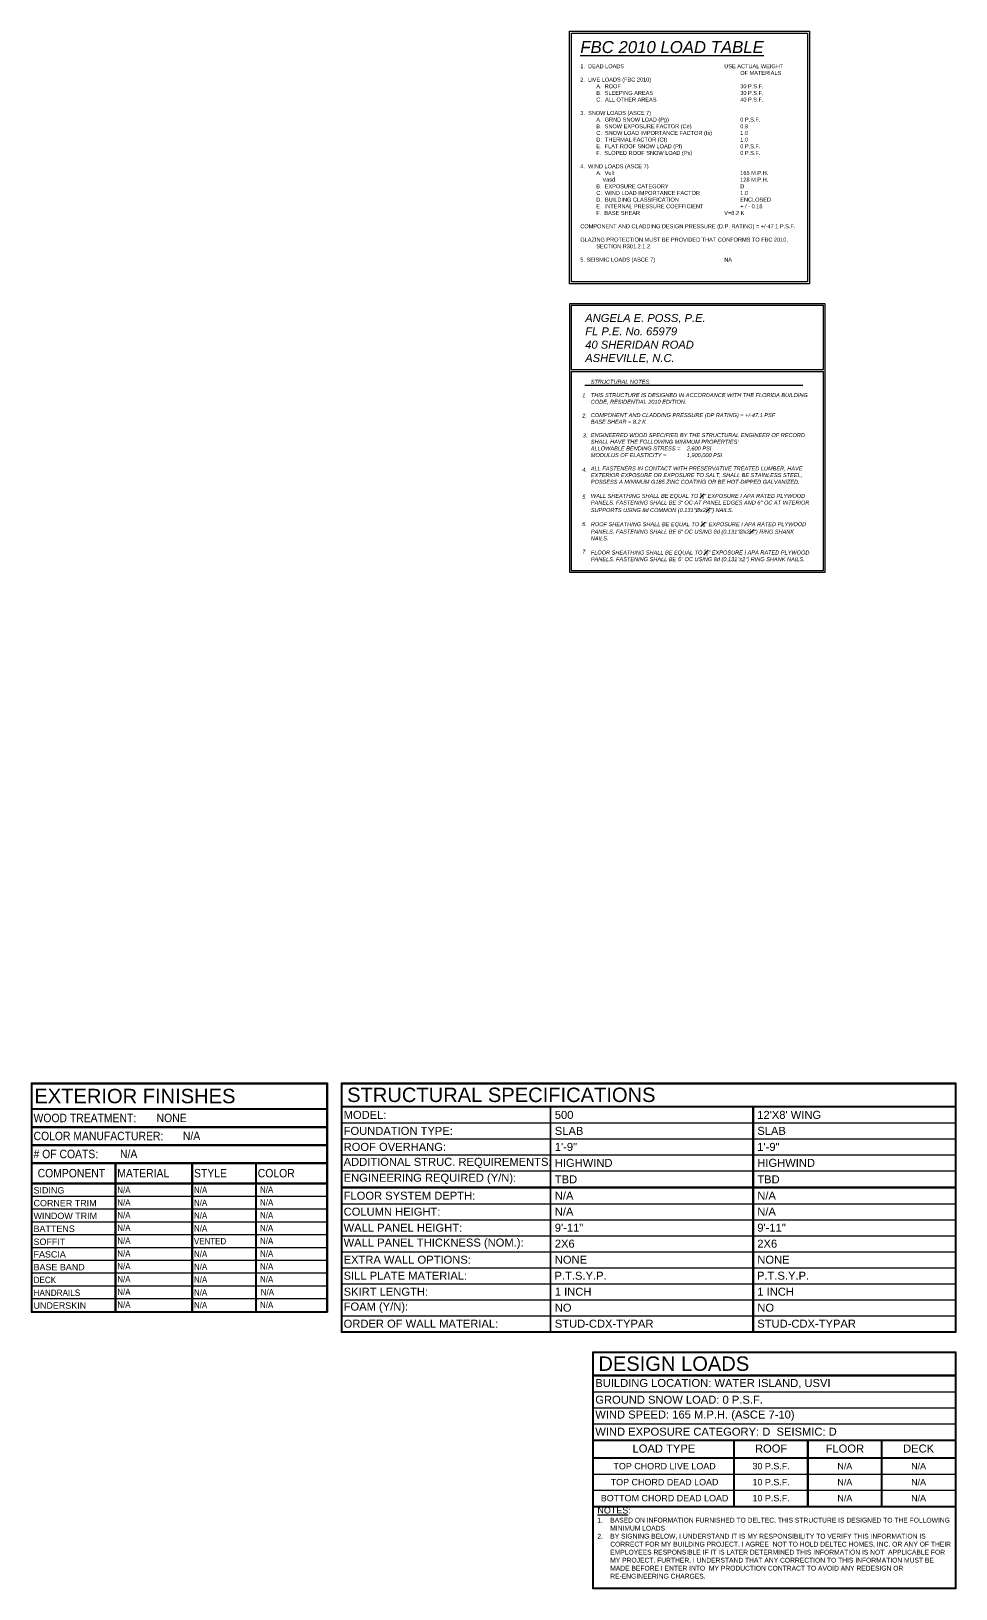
# Model space of a CAD drawing. Header units: inches. Extents: x -318 to 3012, y -921 to 1655.
# Drawn here: x 886 to 1465, y 681 to 1655 of the extents above; entities that cross this region are included whole.
import ezdxf
from ezdxf.enums import TextEntityAlignment as Align

# ---------------------------------------------------------------- set-up
doc = ezdxf.new("R2010")
doc.units = ezdxf.units.IN
doc.header["$LTSCALE"] = 10
doc.header["$MEASUREMENT"] = 0
doc.layers.get('0').update_dxf_attribs({"linetype": 'CONTINUOUS'})
doc.layers.add('A-SCH', color=171, linetype='CONTINUOUS')
doc.layers.add('AEP-TBLK', color=4, linetype='CONTINUOUS')
doc.styles.add('JCHTXT1', font='ariali.ttf', dxfattribs={"height": 6})
doc.styles.add('ROMANC', font='arial.ttf')
doc.styles.add('ROMAND', font='arial.ttf')
doc.styles.add('RomanS', font='arial.ttf')

# ---------------------------------------------------------------- blocks, each defined once
blk = doc.blocks.new('*U117')
at = {"layer": 'A-SCH'}
for p, q in [((130.39, -15), (130.4, -155.5)), ((130.64, -15), (130.65, -155.5))]:
    blk.add_line(p, q, dxfattribs=at)
for points in [[(0, 0), (384.07, 0), (384.07, -15)], [(0, -156), (0, 0), (0, 0)], [(0.25, -0.25), (383.82, -0.25), (383.82, -15)], [(0.25, -155.75), (0.25, -0.25), (0.25, -0.25)], [(0.5, -0.5), (383.57, -0.5), (383.57, -15)], [(0.5, -155.5), (0.5, -0.5), (0.5, -0.5)], [(0.5, -14.5), (383.57, -14.5)], [(0.5, -14.75), (383.57, -14.75)], [(0.5, -15), (383.57, -15)], [(0.5, -25), (130.39, -25)], [(0.5, -35), (130.39, -35)], [(0.5, -45), (130.39, -45)], [(0.5, -55), (130.39, -55)], [(0.5, -65), (130.39, -65)], [(0.5, -65), (130.39, -65)], [(0.5, -65.25), (130.39, -65.25)], [(0.5, -65.5), (130.39, -65.5)], [(0.5, -75.5), (130.39, -75.5)], [(0.5, -85.5), (130.39, -85.5)], [(0.5, -95.5), (130.39, -95.5)], [(0.5, -105.5), (130.39, -105.5)], [(0.5, -115.5), (130.4, -115.5)], [(0.5, -125.5), (130.4, -125.5)], [(0.5, -135.5), (130.4, -135.5)], [(0.5, -145.5), (130.4, -145.5)], [(130.65, -155.75), (0.25, -155.75)], [(130.65, -155.5), (0.5, -155.5)], [(130.65, -156), (0, -156)]]:
    blk.add_lwpolyline(points, dxfattribs=at)
at = {"layer": 'A-SCH', "attachment_point": 4}
for s, insert, char_height, width, style in [('STRUCTURAL SPECIFICATIONS', (3.5, -7.5), 9, 361.2242, 'ROMANC'), ('MODEL: ', (1.32, -20), 5, 151.9106, 'ROMAND'), ('FOUNDATION TYPE: ', (1.32, -30), 5, 151.9106, 'ROMAND'), ('ROOF OVERHANG: ', (1.32, -40), 5, 151.9106, 'ROMAND'), ('ADDITIONAL STRUC. REQUIREMENTS:', (1.32, -50), 5, 151.776, 'ROMAND'), ('ENGINEERING REQUIRED (Y/N): ', (1.32, -60), 5, 151.9106, 'ROMAND'), ('FLOOR SYSTEM DEPTH: ', (1.32, -70.5), 5, 151.9054, 'ROMAND'), ('COLUMN HEIGHT: ', (1.32, -80.5), 5, 151.9054, 'ROMAND'), ('WALL PANEL HEIGHT: ', (1.32, -90.5), 5, 151.9054, 'ROMAND'), ('WALL PANEL THICKNESS (NOM.): ', (1.32, -100.5), 5, 151.9054, 'ROMAND'), ('EXTRA WALL OPTIONS: ', (1.32, -110.5), 5, 151.9054, 'ROMAND'), ('SILL PLATE MATERIAL: ', (1.32, -120.5), 5, 151.9054, 'ROMAND'), ('SKIRT LENGTH: ', (1.32, -130.5), 5, 151.9054, 'ROMAND'), ('FOAM (Y/N): ', (1.32, -140.5), 5, 151.9054, 'ROMAND'), ('ORDER OF WALL MATERIAL: ', (1.32, -150.5), 5, 151.9054, 'ROMAND')]:
    blk.add_mtext(s, dxfattribs=dict(at, insert=insert, char_height=char_height, width=width, style=style))
blk = doc.blocks.new('*U108')
at = {"layer": 'A-SCH', "insert": (2.7, -5), "char_height": 5, "width": 103, "attachment_point": 4, "style": 'ROMAND'}
blk.add_mtext('500', dxfattribs=at)
blk = doc.blocks.new('*U50')
at = {"layer": 'A-SCH', "insert": (2.7, -5), "char_height": 5, "width": 103, "attachment_point": 4, "style": 'ROMAND'}
blk.add_mtext('SLAB', dxfattribs=at)
blk = doc.blocks.new('*U109')
at = {"layer": 'A-SCH', "insert": (2.7, -5), "char_height": 5, "width": 103, "attachment_point": 4, "style": 'ROMAND'}
blk.add_mtext('1\'-9"', dxfattribs=at)
blk = doc.blocks.new('*U110')
at = {"layer": 'A-SCH', "insert": (2.7, -5), "char_height": 5, "width": 103, "attachment_point": 4, "style": 'ROMAND'}
blk.add_mtext('HIGHWIND', dxfattribs=at)
blk = doc.blocks.new('*U111')
at = {"layer": 'A-SCH', "insert": (2.7, -5.25), "char_height": 5, "width": 103, "attachment_point": 4, "style": 'ROMAND'}
blk.add_mtext('TBD', dxfattribs=at)
blk = doc.blocks.new('*U34')
at = {"layer": 'A-SCH', "insert": (2.7, -5), "char_height": 5, "width": 103, "attachment_point": 4, "style": 'ROMAND'}
blk.add_mtext('N/A', dxfattribs=at)
blk = doc.blocks.new('*U53')
at = {"layer": 'A-SCH', "insert": (2.7, -5), "char_height": 5, "width": 103, "attachment_point": 4, "style": 'ROMAND'}
blk.add_mtext('N/A', dxfattribs=at)
blk = doc.blocks.new('*U112')
at = {"layer": 'A-SCH', "insert": (2.7, -5), "char_height": 5, "width": 103, "attachment_point": 4, "style": 'ROMAND'}
blk.add_mtext('9\'-11"', dxfattribs=at)
blk = doc.blocks.new('*U51')
at = {"layer": 'A-SCH', "insert": (2.7, -5), "char_height": 5, "width": 103, "attachment_point": 4, "style": 'ROMAND'}
blk.add_mtext('2X6', dxfattribs=at)
blk = doc.blocks.new('*U52')
at = {"layer": 'A-SCH', "insert": (2.7, -5), "char_height": 5, "width": 103, "attachment_point": 4, "style": 'ROMAND'}
blk.add_mtext('NONE', dxfattribs=at)
blk = doc.blocks.new('*U54')
at = {"layer": 'A-SCH', "insert": (2.51, -5), "char_height": 5, "width": 103.1878, "attachment_point": 4, "style": 'ROMAND'}
blk.add_mtext('P.T.S.Y.P.', dxfattribs=at)
blk = doc.blocks.new('*U49')
at = {"layer": 'A-SCH', "insert": (2.7, -5), "char_height": 5, "width": 103, "attachment_point": 4, "style": 'ROMAND'}
blk.add_mtext('1 INCH', dxfattribs=at)
blk = doc.blocks.new('*U113')
at = {"layer": 'A-SCH', "insert": (2.7, -5), "char_height": 5, "width": 103, "attachment_point": 4, "style": 'ROMAND'}
blk.add_mtext('NO', dxfattribs=at)
blk = doc.blocks.new('*U114')
at = {"layer": 'A-SCH', "insert": (2.69, -5), "char_height": 5, "width": 103.0074, "attachment_point": 4, "style": 'ROMAND'}
blk.add_mtext('STUD-CDX-TYPAR', dxfattribs=at)
blk = doc.blocks.new('*U55')
at = {"layer": 'A-SCH'}
blk.add_line((0, 0), (0, -140.5), dxfattribs=at)
for points in [[(126.34, 0), (126.34, -140.5), (0, -140.5)], [(126.59, 0), (126.59, -140.75), (0, -140.75)], [(126.84, 0), (126.84, -141), (0, -141)], [(0, 0), (126.34, 0)], [(0, -10), (126.34, -10)], [(0, -20), (126.34, -20)], [(0, -30), (126.34, -30)], [(0, -40), (126.34, -40)], [(0, -50), (126.34, -50)], [(0, -50), (126.34, -50)], [(0, -50), (126.34, -50)], [(0, -50.25), (126.34, -50.25)], [(0, -50.5), (126.34, -50.5)], [(0, -60.5), (126.34, -60.5)], [(0, -70.5), (126.34, -70.5)], [(0, -80.5), (126.34, -80.5)], [(0, -90.5), (126.34, -90.5)], [(0, -100.5), (126.34, -100.5)], [(0, -110.5), (126.34, -110.5)], [(0, -120.5), (126.34, -120.5)], [(0, -130.5), (126.34, -130.5)]]:
    blk.add_lwpolyline(points, dxfattribs=at)
blk = doc.blocks.new('STRUCTUAL SPECIFICATIONS')
for name, p in [('*U117', (0, 0)), ('*U55', (130.64, -15)), ('*U108', (130.64, -15)), ('*U55', (257.23, -15)), ('*U50', (130.64, -25)), ('*U50', (257.23, -25)), ('*U109', (130.64, -35)), ('*U109', (257.23, -35)), ('*U110', (130.64, -45)), ('*U110', (257.23, -45)), ('*U111', (130.64, -55)), ('*U111', (257.23, -55)), ('*U34', (130.64, -65.5)), ('*U34', (257.23, -65.5)), ('*U53', (130.64, -75.5)), ('*U53', (257.23, -75.5)), ('*U112', (130.64, -85.5)), ('*U112', (257.23, -85.5)), ('*U51', (130.64, -95.5)), ('*U51', (257.23, -95.5)), ('*U52', (130.64, -105.5)), ('*U52', (257.23, -105.5)), ('*U54', (130.64, -115.5)), ('*U54', (257.23, -115.5)), ('*U49', (130.64, -125.5)), ('*U49', (257.23, -125.5)), ('*U113', (130.64, -135.5)), ('*U113', (257.23, -135.5)), ('*U114', (130.64, -145.5)), ('*U114', (257.23, -145.5))]:
    blk.add_blockref(name, p)
at = {"layer": 'A-SCH', "insert": (259.92, -20), "char_height": 5, "width": 103, "attachment_point": 4, "style": 'ROMAND'}
blk.add_mtext("12'X8' WING", dxfattribs=at)
blk = doc.blocks.new('*U75')
at = {"layer": 'A-SCH'}
for points in [[(-0.5, 0.5), (226.49, 0.5), (226.49, -147.68), (-0.5, -147.68)], [(-0.25, 0.25), (226.24, 0.25), (226.24, -147.43), (-0.25, -147.43)], [(0, 0), (225.99, 0), (225.99, -147.18), (0, -147.18)]]:
    blk.add_lwpolyline(points, close=True, dxfattribs=at)
for points in [[(0, -14), (225.99, -14)], [(0, -14.25), (225.99, -14.25)], [(0, -14.5), (225.99, -14.5)], [(0, -24.5), (225.99, -24.5)], [(0, -34.5), (225.99, -34.5)], [(0, -44.5), (225.99, -44.5)], [(0, -54.5), (225.99, -54.5)], [(0, -54.75), (225.99, -54.75)], [(0, -55), (225.99, -55)], [(87.7, -96), (87.7, -55)], [(87.95, -96), (87.95, -55)], [(88.2, -96), (88.2, -55)], [(133.8, -96), (133.8, -55)], [(134.05, -96), (134.05, -55)], [(134.3, -96), (134.3, -55)], [(179.9, -96), (179.9, -55)], [(180.15, -96), (180.15, -55)], [(180.4, -96), (180.4, -55)], [(0, -65.5), (225.99, -65.5)], [(0, -65.75), (225.99, -65.75)], [(0, -66), (225.99, -66)], [(0, -76), (225.99, -76)], [(0, -76), (225.99, -76)], [(0, -86), (225.99, -86)], [(0, -96), (225.99, -96)], [(0, -96.25), (225.99, -96.25)], [(0, -96.5), (225.99, -96.5)]]:
    blk.add_lwpolyline(points, dxfattribs=at)
for s, insert, char_height, width, attachment_point, style in [('DESIGN LOADS', (3, -7), 9, 225.9924, 4, 'ROMANC'), ('BUILDING LOCATION: WATER ISLAND, USVI', (1.07, -19.5), 5, 224, 4, 'ROMAND'), ('GROUND SNOW LOAD: 0 P.S.F.', (1.07, -29.5), 5, 224, 4, 'ROMAND'), ('WIND SPEED: 165 M.P.H. (ASCE 7-10)', (1.07, -39.5), 5, 224, 4, 'RomanS'), ('WIND EXPOSURE CATEGORY: D  SEISMIC: D', (1.07, -49.5), 5, 224, 4, 'RomanS'), ('LOAD TYPE', (43.96, -60), 5, 45.5966, 5, 'ROMAND'), ('ROOF', (111, -60), 5, 45.5966, 5, 'ROMAND'), ('FLOOR', (157.1, -60), 5, 45.5966, 5, 'ROMAND'), ('DECK', (203.19, -60), 5, 45.5966, 5, 'ROMAND'), ('TOP CHORD LIVE LOAD', (44.39, -71), 4, 86.6338, 5, 'RomanS'), ('30 P.S.F.', (111, -71), 4, 45.5966, 5, 'RomanS'), ('N/A', (157.1, -71), 4, 45.5966, 5, 'RomanS'), ('N/A', (203.19, -71), 4, 45.5966, 5, 'RomanS'), ('TOP CHORD DEAD LOAD', (44.39, -81), 4, 86.6338, 5, 'RomanS'), ('10 P.S.F.', (111, -81), 4, 45.5966, 5, 'RomanS'), ('N/A', (157.1, -81), 4, 45.5966, 5, 'RomanS'), ('N/A', (203.19, -81), 4, 45.5966, 5, 'RomanS'), ('\\pi-24,l24;{\\LNOTES}: \\P\\pi-8,l8,t8;{\\H0.75x;1.^IBASED ON INFORMATION FURNISHED TO DELTEC, THIS STRUCTURE IS DESIGNED TO THE FOLLOWING MINIMUM LOADS\\P2.^IBY SIGNING BELOW, I UNDERSTAND IT IS MY RESPONSIBILITY TO VERIFY THIS INFORMATION IS CORRECT FOR MY BUILDING PROJECT. I AGREE  NOT TO HOLD DELTEC HOMES, INC. OR ANY OF THEIR EMPLOYEES RESPONSIBLE IF IT IS LATER DETERMINED THIS INFORMATION IS NOT  APPLICABLE FOR MY PROJECT. FURTHER, I UNDERSTAND THAT ANY CORRECTION TO THIS INFORMATION MUST BE MADE BEFORE I ENTER INTO  MY PRODUCTION CONTRACT TO AVOID ANY REDESIGN OR RE-ENGINEERING CHARGES.}', (2.41, -96.58), 4, 222.6672, 1, 'RomanS'), ('BOTTOM CHORD DEAD LOAD', (44.39, -91), 4, 86.6338, 5, 'RomanS'), ('10 P.S.F.', (111, -91), 4, 45.5966, 5, 'RomanS'), ('N/A', (157.1, -91), 4, 45.5966, 5, 'RomanS'), ('N/A', (203.19, -91), 4, 45.5966, 5, 'RomanS')]:
    blk.add_mtext(s, dxfattribs=dict(at, insert=insert, char_height=char_height, width=width, attachment_point=attachment_point, style=style))
blk = doc.blocks.new('*U100')
at = {"layer": 'A-SCH'}
for p, q in [((0, 0), (185.19, 0)), ((0, 0), (0, -135.26)), ((0, 0), (0, -135.26)), ((0, 0), (185.19, 0)), ((0.25, -127.01), (0.25, -0.25)), ((0.25, -0.25), (0.25, -127.01)), ((96.5, -0.25), (0.25, -0.25)), ((0.5, -0.5), (0.5, -126.76)), ((0.5, -0.5), (184.69, -0.5)), ((0.75, -0.25), (184.94, -0.25)), ((184.69, -0.5), (184.69, -142.76)), ((184.94, -0.25), (184.94, -143.01)), ((184.94, -143.01), (184.94, -0.25)), ((184.94, -0.25), (184.94, -143.01)), ((185.19, 0), (185.19, -143.26)), ((0.5, -16), (184.69, -16)), ((96.5, -16.25), (0.5, -16.25)), ((0.5, -16.25), (184.69, -16.25)), ((0.5, -16.5), (184.69, -16.5)), ((0.5, -27.25), (184.69, -27.25)), ((96.5, -27.5), (0.5, -27.5)), ((0.5, -27.5), (184.69, -27.5)), ((0.5, -27.75), (184.69, -27.75)), ((0.5, -38.51), (184.69, -38.51)), ((96.5, -38.76), (0.5, -38.76)), ((0.5, -38.76), (184.69, -38.76)), ((0.5, -39.01), (184.69, -39.01)), ((0.5, -49.76), (184.69, -49.76)), ((96.5, -50.01), (0.5, -50.01)), ((0.5, -50.01), (184.69, -50.01)), ((0.5, -50.26), (184.69, -50.26)), ((52.36, -50.26), (52.36, -142.76)), ((52.61, -50.26), (52.61, -142.76)), ((52.86, -50.26), (52.86, -142.76)), ((100.33, -50.26), (100.33, -142.76)), ((100.58, -50.26), (100.58, -142.76)), ((100.83, -50.26), (100.83, -142.76)), ((140.2, -50.26), (140.2, -142.76)), ((140.45, -50.26), (140.45, -142.76)), ((140.7, -50.26), (140.7, -142.76)), ((0.5, -62.51), (52.36, -62.51)), ((0.5, -62.76), (52.36, -62.76)), ((0.5, -62.76), (52.36, -62.76)), ((0.5, -63.01), (52.36, -63.01)), ((52.86, -62.51), (100.33, -62.51)), ((52.86, -62.76), (100.33, -62.76)), ((52.86, -62.76), (100.33, -62.76)), ((52.86, -63.01), (100.33, -63.01)), ((100.83, -62.51), (140.2, -62.51)), ((100.83, -62.76), (140.2, -62.76)), ((100.83, -62.76), (140.2, -62.76)), ((100.83, -63.01), (140.2, -63.01)), ((140.7, -62.51), (184.69, -62.51)), ((140.7, -62.76), (184.94, -62.76)), ((140.7, -62.76), (184.69, -62.76)), ((140.7, -63.01), (184.69, -63.01)), ((0.5, -70.76), (52.36, -70.76)), ((52.86, -70.76), (100.33, -70.76)), ((100.83, -70.76), (140.2, -70.76)), ((140.7, -70.76), (184.94, -70.76)), ((0.5, -78.76), (52.36, -78.76)), ((0.5, -86.76), (52.36, -86.76)), ((0.5, -86.76), (52.36, -86.76)), ((52.86, -78.76), (100.33, -78.76)), ((52.86, -86.76), (100.33, -86.76)), ((52.86, -86.76), (100.33, -86.76)), ((100.83, -78.76), (140.2, -78.76)), ((100.83, -86.76), (140.2, -86.76)), ((100.83, -86.76), (140.2, -86.76)), ((140.7, -78.76), (184.94, -78.76)), ((140.7, -86.76), (184.94, -86.76)), ((140.7, -86.76), (184.94, -86.76)), ((0.5, -94.76), (52.36, -94.76)), ((52.86, -94.76), (100.33, -94.76)), ((100.83, -94.76), (140.2, -94.76)), ((140.7, -94.76), (184.94, -94.76)), ((0.5, -102.76), (52.36, -102.76)), ((0.5, -102.76), (52.36, -102.76)), ((52.86, -102.76), (100.33, -102.76)), ((52.86, -102.76), (100.33, -102.76)), ((100.83, -102.76), (140.2, -102.76)), ((100.83, -102.76), (140.2, -102.76)), ((140.7, -102.76), (184.94, -102.76)), ((140.7, -102.76), (184.94, -102.76)), ((0.5, -110.76), (52.36, -110.76)), ((52.86, -110.76), (100.33, -110.76)), ((100.83, -110.76), (140.2, -110.76)), ((140.7, -110.76), (184.94, -110.76)), ((0.5, -118.76), (52.36, -118.76)), ((52.86, -118.76), (100.33, -118.76)), ((100.83, -118.76), (140.2, -118.76)), ((140.7, -118.76), (184.94, -118.76)), ((0.5, -126.76), (52.36, -126.76)), ((0.5, -134.76), (52.36, -134.76)), ((52.86, -126.76), (100.33, -126.76)), ((52.86, -134.76), (100.33, -134.76)), ((100.83, -126.76), (140.2, -126.76)), ((100.83, -134.76), (165.58, -134.76)), ((140.7, -126.76), (184.94, -126.76)), ((140.7, -134.76), (184.94, -134.76)), ((0, -143.26), (185.19, -143.26)), ((0.25, -143.01), (184.94, -143.01)), ((0.5, -142.76), (184.69, -142.76))]:
    blk.add_line(p, q, dxfattribs=at)
for points in [[(0, -135.26), (0, -143.26)], [(0.25, -127.01), (0.25, -143.01)], [(0.5, -126.76), (0.5, -142.76)]]:
    blk.add_lwpolyline(points, dxfattribs=at)
at = {"layer": 'A-SCH', "style": 'ROMAND', "width": 0.88}
for s, p in [('WOOD TREATMENT:', (1.5, -21.89)), ('COLOR MANUFACTURER:', (1.5, -33.14)), ('# OF COATS:', (1.5, -44.4)), ('MATERIAL', (53.86, -56.39)), ('STYLE', (101.83, -56.39)), ('COLOR', (141.7, -56.39))]:
    blk.add_text(s, height=5.28, dxfattribs=at).set_placement(p, align=Align.MIDDLE_LEFT)
blk.add_text('COMPONENT', height=5.28, dxfattribs=at).set_placement((25.16, -56.39), align=Align.MIDDLE_CENTER)
at = {"layer": 'A-SCH', "style": 'ROMAND'}
for s, p in [('SIDING', (1.5, -69.1)), ('CORNER TRIM', (1.5, -77.1)), ('WINDOW TRIM', (1.5, -85.1)), ('SOFFIT', (1.5, -101.26)), ('BATTENS', (1.5, -93.1)), ('FASCIA', (1.5, -109.1)), ('BASE BAND', (1.5, -117.1)), ('UNDERSKIN', (1.5, -141.1))]:
    blk.add_text(s, height=4, dxfattribs=at).set_placement(p)
at = {"layer": 'A-SCH', "style": 'ROMAND', "width": 0.9125}
for s, p in [('DECK', (1.5, -125.1)), ('HANDRAILS', (1.5, -133.1))]:
    blk.add_text(s, height=4, dxfattribs=at).set_placement(p)
at = {"layer": 'A-SCH', "insert": (2, -8.25), "char_height": 9, "width": 269.0385, "attachment_point": 4, "style": 'ROMANC'}
blk.add_mtext('EXTERIOR FINISHES', dxfattribs=at)
at = {"layer": 'A-SCH', "style": 'RomanS', "width": 0.8875, "flags": 4}
for tag, p, height in [('FRAMEGUARD', (78.42, -24.51), 5.25), ('COLOR_MANUFACTURER', (94.85, -35.7), 5.25), ('COATS', (55.56, -47.02), 5.25), ('SidingMaterial', (53.86, -68.88), 4), ('SidingStyle', (101.83, -68.88), 4), ('SidingColor', (143.11, -68.69), 4), ('CornerTrimMaterial', (53.86, -76.76), 4), ('CornerTrimStyle', (101.83, -76.88), 4), ('CornerTrimColor', (143.11, -76.69), 4), ('WindowTrimMaterial', (53.86, -84.57), 4), ('WindowTrimStyle', (101.83, -84.88), 4), ('WindowTrimColor', (143.11, -84.69), 4), ('SoffitMaterial', (53.86, -100.57), 4), ('BattensMaterial', (53.86, -92.57), 4), ('SoffitStyle', (101.83, -100.88), 4), ('BattensStyle', (101.83, -92.88), 4), ('SoffitColor', (143.11, -100.69), 4), ('BattensColor', (143.11, -92.69), 4), ('FasciaMaterial', (53.86, -108.57), 4), ('FasciaStyle', (101.83, -108.88), 4), ('FasciaColor', (143.11, -108.69), 4), ('BaseBandMaterial', (53.86, -116.57), 4), ('BaseBandStyle', (101.83, -116.88), 4), ('BaseBandColor', (143.11, -116.69), 4), ('DeckMaterial', (53.86, -124.57), 4), ('DeckStyle', (101.83, -124.88), 4), ('DeckColor', (143.11, -124.69), 4), ('HandrailMaterial', (53.86, -132.57), 4), ('HandrailStyle', (101.82, -132.91), 4), ('HandrailColor', (143.59, -132.76), 4), ('UnderskinMaterial', (53.86, -140.57), 4), ('UnderskinStyle', (101.83, -140.88), 4), ('UnderskinColor', (143.11, -140.69), 4)]:
    blk.add_attdef(tag, p, '', height=height, dxfattribs=at)
blk = doc.blocks.new('FBC 2010 LOAD TABLE')
at = {"layer": 'AEP-TBLK'}
for points in [[(0, 158), (150.11, 158), (150.11, 0), (0, 0)], [(1.25, 156.75), (148.86, 156.75), (148.86, 1.25), (1.25, 1.25)]]:
    blk.add_lwpolyline(points, close=True, dxfattribs=at)
at = {"layer": 'AEP-TBLK', "style": 'JCHTXT1'}
blk.add_text('%%UFBC 2010 LOAD TABLE', height=7.5, dxfattribs=at).set_placement((6.78, 144.32))
at = {"layer": 'AEP-TBLK', "insert": (6.78, 137.32), "char_height": 2.5, "width": 184.0631, "attachment_point": 1, "style": 'RomanS'}
blk.add_mtext('1.  DEAD LOADS ^I^I^I^I^I^I^IUSE ACTUAL WEIGHT \\P^I^I^I^I^I^I^I^I^I^IOF MATERIALS \\P2.  LIVE LOADS (FBC 2010) \\P^IA.  ROOF ^I^I^I^I^I^I^I^I30 P.S.F. \\P^IB.  SLEEPING AREAS^I^I^I^I ^I^I30 P.S.F. \\P^IC.  ALL OTHER AREAS^I^I^I^I^I^I40 P.S.F.\\P\\P3.  SNOW LOADS (ASCE 7) \\P^IA.  GRND SNOW LOAD (Pg) ^I^I^I^I^I0 P.S.F. \\P^IB.  SNOW EXPOSURE FACTOR (Ce) ^I^I^I0.9 \\P^IC.  SNOW LOAD IMPORTANCE FACTOR (Is) ^I^I1.0 \\P^ID.  THERMAL FACTOR (Ct) ^I^I^I^I^I1.0 \\P^IE.  FLAT ROOF SNOW LOAD (Pf) ^I^I^I^I0 P.S.F. \\P^IF.  SLOPED ROOF SNOW LOAD (Ps) ^I^I^I0 P.S.F. \\P\\P4.  WIND LOADS (ASCE 7) \\P^IA.  Vult^I^I^I ^I^I^I^I^I165 M.P.H. \\P^I    Vasd^I^I^I^I^I^I^I^I128 M.P.H.\\P^IB.  EXPOSURE CATEGORY ^I^I^I^I^ID \\P^IC.  WIND LOAD IMPORTANCE FACTOR ^I^I^I1.0 \\P^ID.  BUILDING CLASSIFICATION ^I^I^I^IENCLOSED \\P^IE.  INTERNAL PRESSURE COEFFICIENT ^I^I^I+ / - 0.18\\P^IF.  BASE SHEAR ^I^I^I^I^I^IV=8.2 K\\P^I\\PCOMPONENT AND CLADDING DESIGN PRESSURE (D.P. RATING) = +/-47.1 P.S.F.\\P\\PGLAZING PROTECTION MUST BE PROVIDED THAT CONFORMS TO FBC 2010, \\P^ISECTION R301.2.1.2.\\P\\P5. SEISMIC LOADS (ASCE 7) ^I^I^I^I^INA\\P^I', dxfattribs=at)

msp = doc.modelspace()

# ---------------------------------------------------------------- linework, layer by layer
at = {"layer": 'AEP-TBLK'}
for p, q in [((1224.08, 1443), (1381.73, 1443)), ((1224.08, 1441.89), (1381.73, 1441.89)), ((1232.67, 1433.23), (1368.87, 1433.23))]:
    msp.add_line(p, q, dxfattribs=at)
msp.add_lwpolyline([(1222.96, 1316.33), (1382.84, 1316.33), (1382.84, 1484.12), (1222.96, 1484.12)], close=True, dxfattribs=at)
for points in [[(1381.73, 1443), (1381.73, 1483.01), (1224.08, 1483.01), (1224.08, 1443)], [(1224.08, 1441.89), (1224.08, 1317.44), (1381.73, 1317.44), (1381.73, 1441.89)]]:
    msp.add_lwpolyline(points, dxfattribs=at)

# ---------------------------------------------------------------- block references
for name, p in [('FBC 2010 LOAD TABLE', (1222.96, 1496.51)), ('STRUCTUAL SPECIFICATIONS', (1080.46, 997.2))]:
    msp.add_blockref(name, p)
ref = msp.add_blockref('*U100', (886.42, 997.2))
ref.add_attrib('SidingMaterial', 'N/A', (940.28, 928.32), dxfattribs={"layer": 'A-SCH', "height": 4, "style": 'RomanS', "width": 0.8875})
ref.add_attrib('SidingStyle', 'N/A', (988.24, 928.32), dxfattribs={"layer": 'A-SCH', "height": 4, "style": 'RomanS', "width": 0.8875})
ref.add_attrib('SidingColor', 'N/A', (1029.53, 928.51), dxfattribs={"layer": 'A-SCH', "height": 4, "style": 'RomanS', "width": 0.8875})
ref.add_attrib('CornerTrimMaterial', 'N/A', (940.28, 920.45), dxfattribs={"layer": 'A-SCH', "height": 4, "style": 'RomanS', "width": 0.8875})
ref.add_attrib('WindowTrimMaterial', 'N/A', (940.28, 912.64), dxfattribs={"layer": 'A-SCH', "height": 4, "style": 'RomanS', "width": 0.8875})
ref.add_attrib('BattensMaterial', 'N/A', (940.28, 904.64), dxfattribs={"layer": 'A-SCH', "height": 4, "style": 'RomanS', "width": 0.8875})
ref.add_attrib('CornerTrimStyle', 'N/A', (988.24, 920.32), dxfattribs={"layer": 'A-SCH', "height": 4, "style": 'RomanS', "width": 0.8875})
ref.add_attrib('CornerTrimColor', 'N/A', (1029.53, 920.51), dxfattribs={"layer": 'A-SCH', "height": 4, "style": 'RomanS', "width": 0.8875})
ref.add_attrib('WindowTrimStyle', 'N/A', (988.24, 912.32), dxfattribs={"layer": 'A-SCH', "height": 4, "style": 'RomanS', "width": 0.8875})
ref.add_attrib('WindowTrimColor', 'N/A', (1029.53, 912.51), dxfattribs={"layer": 'A-SCH', "height": 4, "style": 'RomanS', "width": 0.8875})
ref.add_attrib('BattensStyle', 'N/A', (988.24, 904.32), dxfattribs={"layer": 'A-SCH', "height": 4, "style": 'RomanS', "width": 0.8875})
ref.add_attrib('BattensColor', 'N/A', (1029.53, 904.51), dxfattribs={"layer": 'A-SCH', "height": 4, "style": 'RomanS', "width": 0.8875})
ref.add_attrib('SoffitMaterial', 'N/A', (940.28, 896.64), dxfattribs={"layer": 'A-SCH', "height": 4, "style": 'RomanS', "width": 0.8875})
ref.add_attrib('SoffitStyle', 'VENTED', (988.24, 896.32), dxfattribs={"layer": 'A-SCH', "height": 4, "style": 'RomanS', "width": 0.8875})
ref.add_attrib('SoffitColor', 'N/A', (1029.53, 896.51), dxfattribs={"layer": 'A-SCH', "height": 4, "style": 'RomanS', "width": 0.8875})
ref.add_attrib('FasciaMaterial', 'N/A', (940.28, 888.64), dxfattribs={"layer": 'A-SCH', "height": 4, "style": 'RomanS', "width": 0.8875})
ref.add_attrib('FasciaStyle', 'N/A', (988.24, 888.32), dxfattribs={"layer": 'A-SCH', "height": 4, "style": 'RomanS', "width": 0.8875})
ref.add_attrib('FasciaColor', 'N/A', (1029.53, 888.51), dxfattribs={"layer": 'A-SCH', "height": 4, "style": 'RomanS', "width": 0.8875})
ref.add_attrib('BaseBandMaterial', 'N/A', (940.28, 880.64), dxfattribs={"layer": 'A-SCH', "height": 4, "style": 'RomanS', "width": 0.8875})
ref.add_attrib('BaseBandStyle', 'N/A', (988.24, 880.32), dxfattribs={"layer": 'A-SCH', "height": 4, "style": 'RomanS', "width": 0.8875})
ref.add_attrib('BaseBandColor', 'N/A', (1029.53, 880.51), dxfattribs={"layer": 'A-SCH', "height": 4, "style": 'RomanS', "width": 0.8875})
ref.add_attrib('DeckMaterial', 'N/A', (940.28, 872.64), dxfattribs={"layer": 'A-SCH', "height": 4, "style": 'RomanS', "width": 0.8875})
ref.add_attrib('DeckStyle', 'N/A', (988.24, 872.32), dxfattribs={"layer": 'A-SCH', "height": 4, "style": 'RomanS', "width": 0.8875})
ref.add_attrib('DeckColor', 'N/A', (1029.53, 872.51), dxfattribs={"layer": 'A-SCH', "height": 4, "style": 'RomanS', "width": 0.8875})
ref.add_attrib('UnderskinMaterial', 'N/A', (940.28, 856.64), dxfattribs={"layer": 'A-SCH', "height": 4, "style": 'RomanS', "width": 0.8875})
ref.add_attrib('UnderskinStyle', 'N/A', (988.24, 856.32), dxfattribs={"layer": 'A-SCH', "height": 4, "style": 'RomanS', "width": 0.8875})
ref.add_attrib('UnderskinColor', 'N/A', (1029.53, 856.51), dxfattribs={"layer": 'A-SCH', "height": 4, "style": 'RomanS', "width": 0.8875})
ref.add_attrib('FRAMEGUARD', 'NONE', (964.84, 972.7), dxfattribs={"layer": 'A-SCH', "height": 5.25, "style": 'RomanS', "width": 0.8875})
ref.add_attrib('COLOR_MANUFACTURER', 'N/A', (981.27, 961.51), dxfattribs={"layer": 'A-SCH', "height": 5.25, "style": 'RomanS', "width": 0.8875})
ref.add_attrib('COATS', 'N/A', (941.97, 950.19), dxfattribs={"layer": 'A-SCH', "height": 5.25, "style": 'RomanS', "width": 0.8875})
ref.add_attrib('HandrailMaterial', 'N/A', (940.28, 864.64), dxfattribs={"layer": 'A-SCH', "height": 4, "style": 'RomanS', "width": 0.8875})
ref.add_attrib('HandrailStyle', 'N/A', (988.24, 864.3), dxfattribs={"layer": 'A-SCH', "height": 4, "style": 'RomanS', "width": 0.8875})
ref.add_attrib('HandrailColor', 'N/A', (1030.01, 864.45), dxfattribs={"layer": 'A-SCH', "height": 4, "style": 'RomanS', "width": 0.8875})
at = {"layer": 'A-SCH'}
msp.add_blockref('*U75', (1238.04, 828.7), dxfattribs=at)

# ---------------------------------------------------------------- texts
at = {"layer": 'AEP-TBLK', "attachment_point": 1}
for s, insert, char_height, width in [('{\\fArial|b0|i1|c0|p34;ANGELA E. POSS, P.E.\\PFL P.E. No. 65979\\P40 SHERIDAN ROAD\\PASHEVILLE, N.C.}', (1232.83, 1477.74), 4.9992, 89.2231), ('\\A1;{\\fArial|b0|i1|c0|p34;STRUCTURAL NOTES:\\P\\PTHIS STRUCTURE IS DESIGNED IN ACCORDANCE WITH THE FLORIDA BUILDING CODE, RESIDENTIAL 2010 EDITION.\\P\\PCOMPONENT AND CLADDING PRESSURE (DP RATING) = +/-47.1 PSF\\PBASE SHEAR = 8.2 K\\P\\PENGINEERED WOOD SPECIFIED BY THE STRUCTURAL ENGINEER OF RECORD\\PSHALL HAVE THE FOLLOWING MINIMUM PROPERTIES:\\PALLOWABLE BENDING STRESS = ^I2,600 PSI\\PMODULUS OF ELASTICITY =^I^I1,900,000 PSI\\P\\PALL FASTENERS IN CONTACT WITH PRESERVATIVE TREATED LUMBER, HAVE EXTERIOR EXPOSURE OR EXPOSURE TO SALT, SHALL BE STAINLESS STEEL, POSSESS A MINIMUM G185 ZINC COATING OR BE HOT-DIPPED GALVANIZED.\\P\\PWALL SHEATHING SHALL BE EQUAL TO \\H0.7x;\\S5#8;\\H1.429x;" EXPOSURE I APA RATED PLYWOOD PANELS. FASTENING SHALL BE 3" OC AT PANEL EDGES AND 6" OC AT INTERIOR SUPPORTS USING 8d COMMON (0.131"%%Cx2\\H0.7x;\\S1#2;\\H1.429x;") NAILS.\\P\\PROOF SHEATHING SHALL BE EQUAL TO \\H0.7x;\\S5#8;\\H1.429x;" EXPOSURE I APA RATED PLYWOOD PANELS. FASTENING SHALL BE 6" OC USING 8d (0.131"%%Cx2\\H0.7x;\\S1#2;\\H1.429x;") RING SHANK NAILS.\\P\\PFLOOR SHEATHING SHALL BE EQUAL TO \\H0.7x;\\S5#8;\\H1.429x;" EXPOSURE I APA RATED PLYWOOD PANELS. FASTENING SHALL BE 6" OC USING 8d (0.131"x2") RING SHANK NAILS.}', (1236.32, 1436.64), 2.49961, 136.784), ('{\\fArial|b0|i1|c0|p34;1.}', (1230.95, 1428.07), 2.4996, 76.21), ('{\\fArial|b0|i1|c0|p34;2.}', (1230.95, 1415.5), 2.4996, 76.21), ('{\\fArial|b0|i1|c0|p34;3.}', (1231.21, 1403.12), 2.4996, 76.21), ('{\\fArial|b0|i1|c0|p34;4.}', (1230.95, 1381.74), 2.4996, 76.21), ('{\\fArial|b0|i1|c0|p34;5.}', (1230.95, 1364.74), 2.4996, 76.21), ('{\\fArial|b0|i1|c0|p34;6.}', (1230.95, 1347.8), 2.4996, 76.21), ('{\\fArial|b0|i1|c0|p34;7.}', (1230.95, 1330.36), 2.4996, 76.21)]:
    msp.add_mtext(s, dxfattribs=dict(at, insert=insert, char_height=char_height, width=width))

doc.saveas('drawing.dxf')
